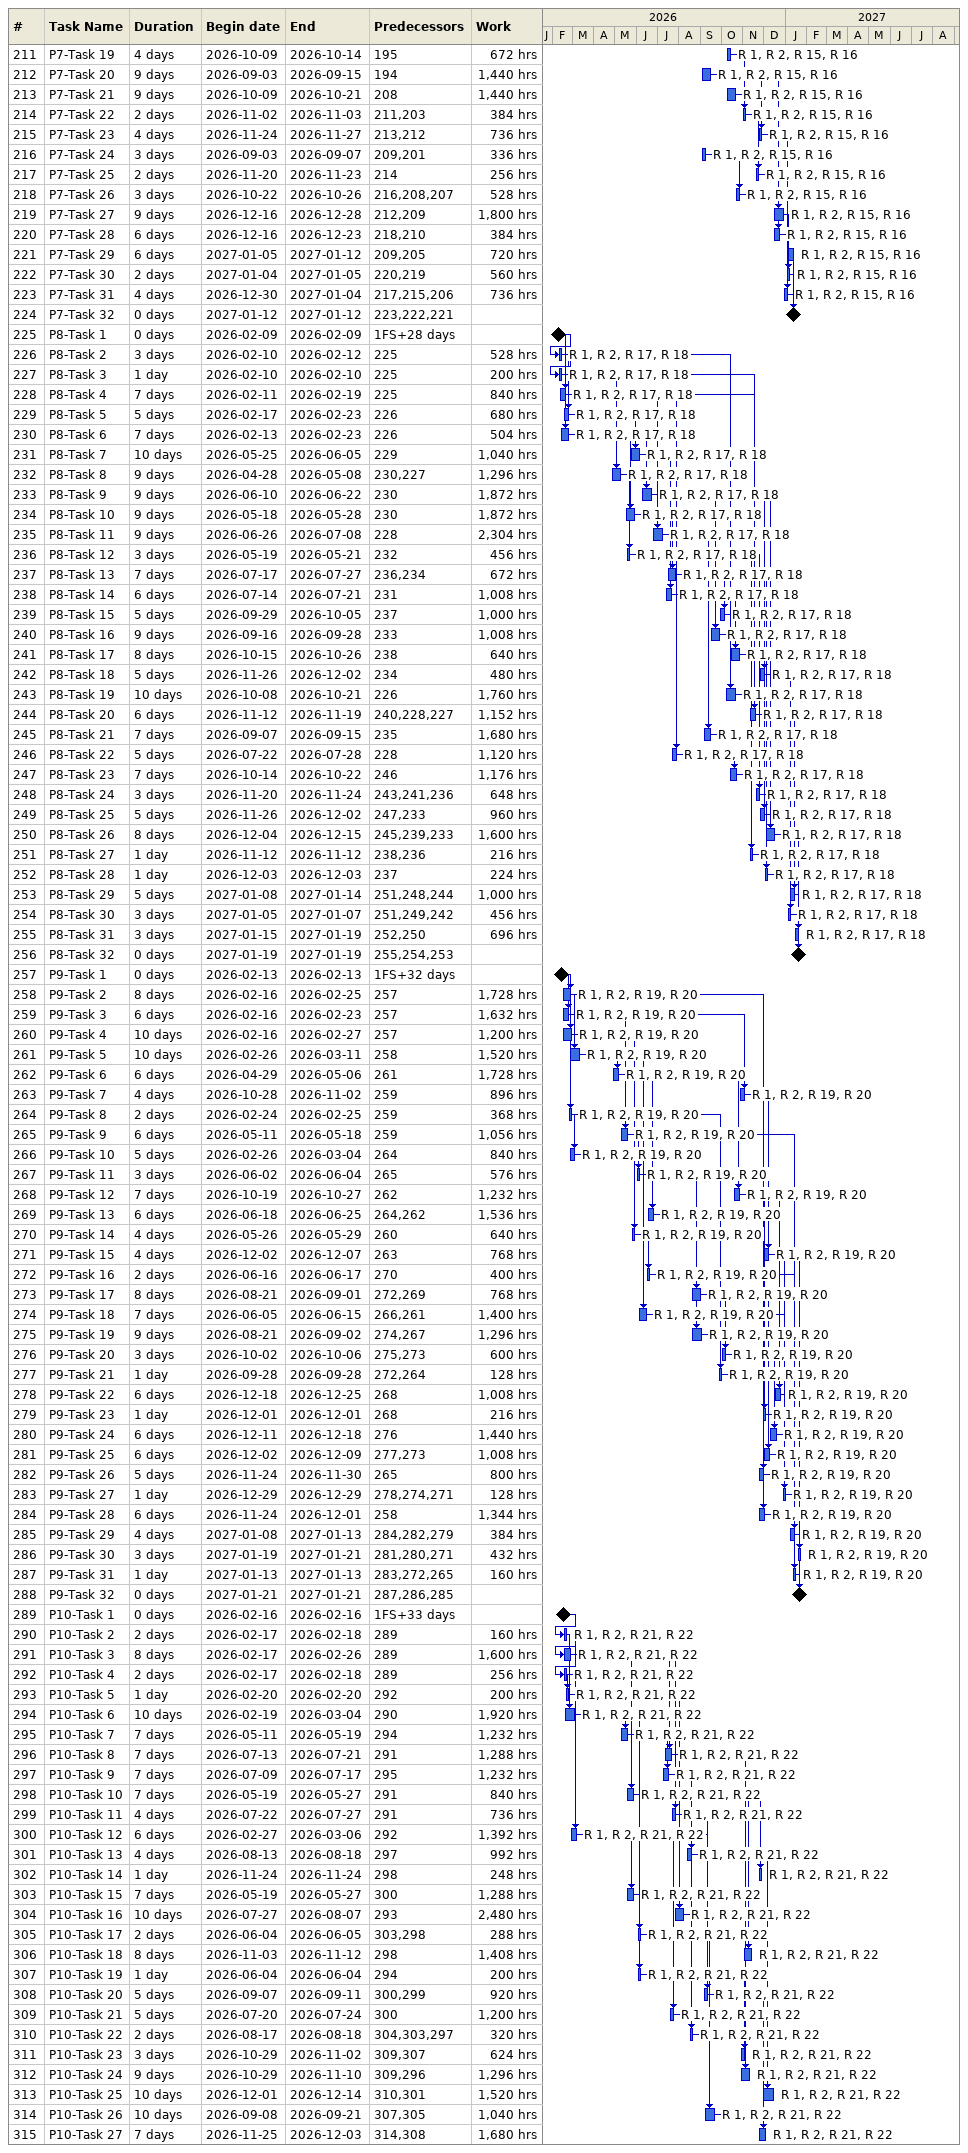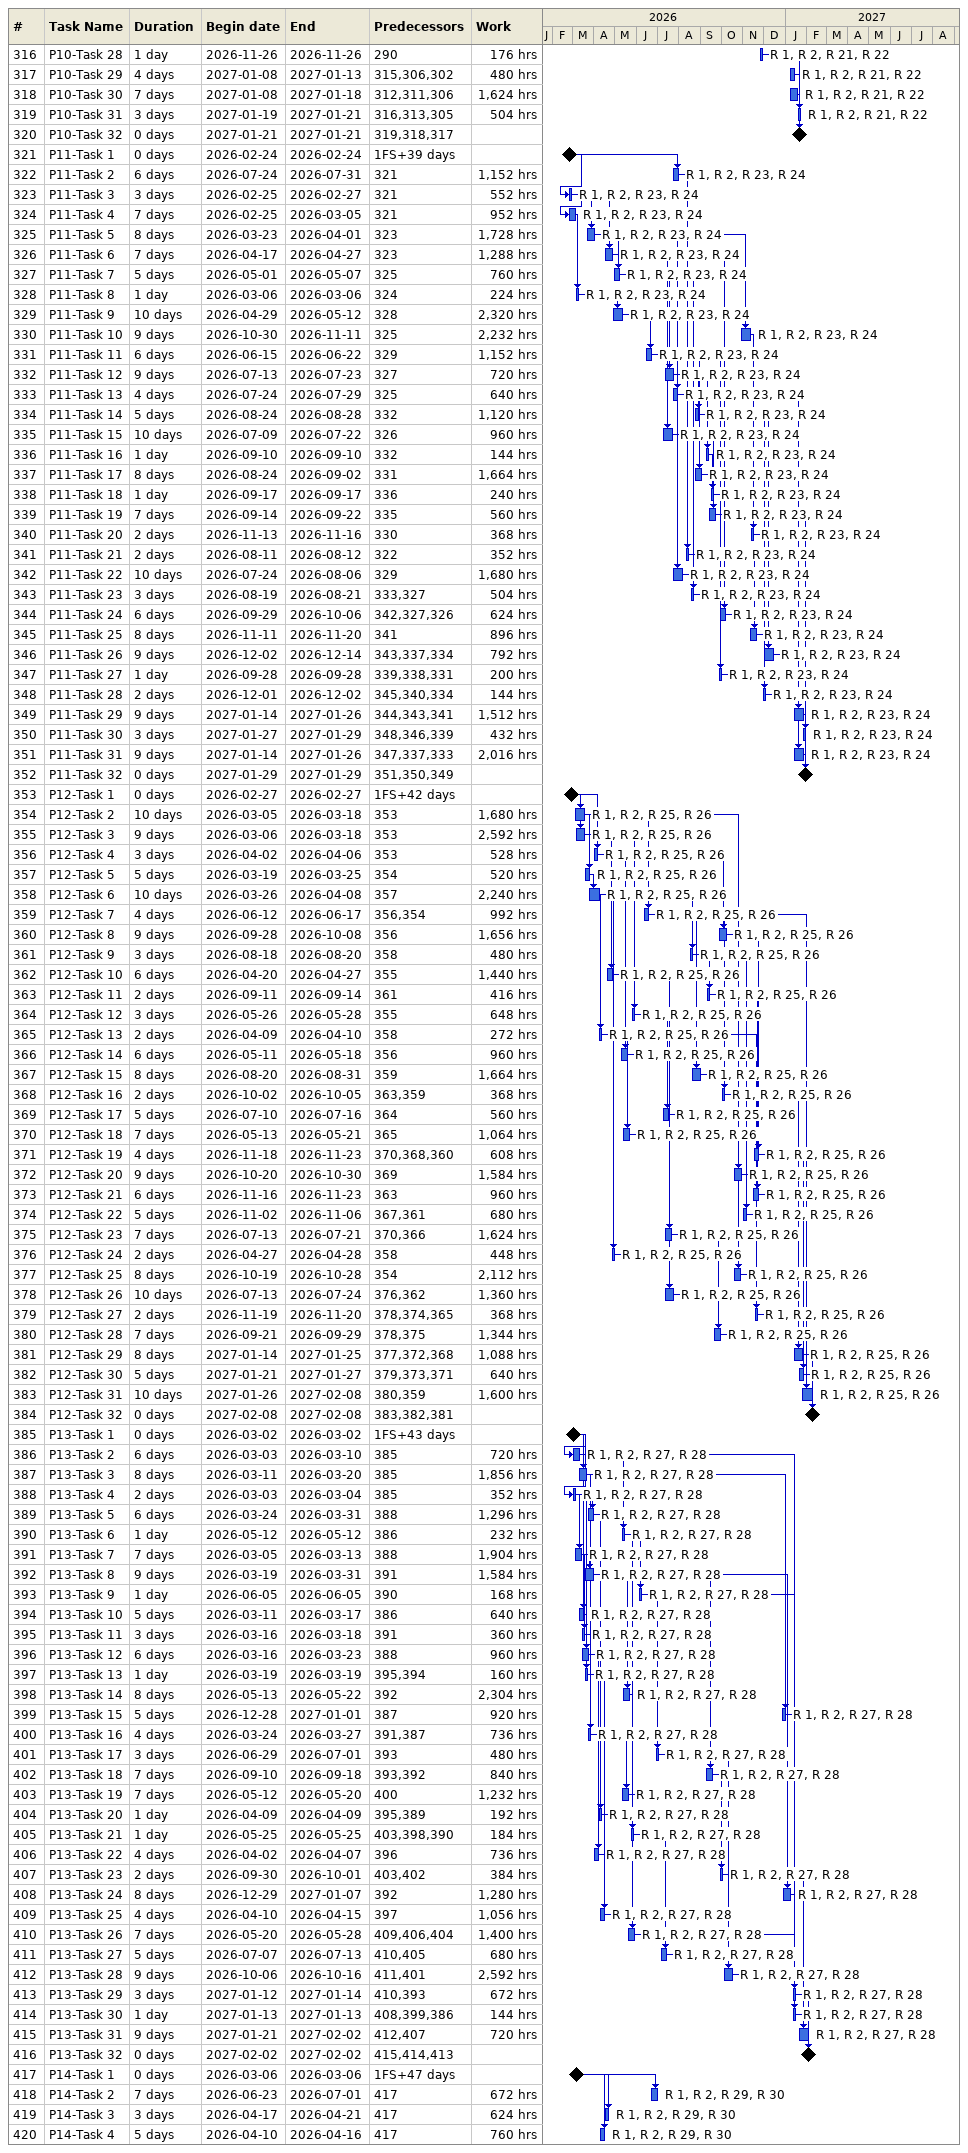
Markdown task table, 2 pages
| ID | Task | Duration | Start | Finish | Predecessors | Resources | Work (h) |
|---|---|---|---|---|---|---|---|
| 211 | P7-Task 19 | 4d | 2026-10-09 | 2026-10-14 | 195 | R 1, R 2, R 15, R 16 | 672 |
| 212 | P7-Task 20 | 9d | 2026-09-03 | 2026-09-15 | 194 | R 1, R 2, R 15, R 16 | 1440 |
| 213 | P7-Task 21 | 9d | 2026-10-09 | 2026-10-21 | 208 | R 1, R 2, R 15, R 16 | 1440 |
| 214 | P7-Task 22 | 2d | 2026-11-02 | 2026-11-03 | 211, 203 | R 1, R 2, R 15, R 16 | 384 |
| 215 | P7-Task 23 | 4d | 2026-11-24 | 2026-11-27 | 213, 212 | R 1, R 2, R 15, R 16 | 736 |
| 216 | P7-Task 24 | 3d | 2026-09-03 | 2026-09-07 | 209, 201 | R 1, R 2, R 15, R 16 | 336 |
| 217 | P7-Task 25 | 2d | 2026-11-20 | 2026-11-23 | 214 | R 1, R 2, R 15, R 16 | 256 |
| 218 | P7-Task 26 | 3d | 2026-10-22 | 2026-10-26 | 216, 208, 207 | R 1, R 2, R 15, R 16 | 528 |
| 219 | P7-Task 27 | 9d | 2026-12-16 | 2026-12-28 | 212, 209 | R 1, R 2, R 15, R 16 | 1800 |
| 220 | P7-Task 28 | 6d | 2026-12-16 | 2026-12-23 | 218, 210 | R 1, R 2, R 15, R 16 | 384 |
| 221 | P7-Task 29 | 6d | 2027-01-05 | 2027-01-12 | 209, 205 | R 1, R 2, R 15, R 16 | 720 |
| 222 | P7-Task 30 | 2d | 2027-01-04 | 2027-01-05 | 220, 219 | R 1, R 2, R 15, R 16 | 560 |
| 223 | P7-Task 31 | 4d | 2026-12-30 | 2027-01-04 | 217, 215, 206 | R 1, R 2, R 15, R 16 | 736 |
| 224 | P7-Task 32 | 0d | 2027-01-12 | 2027-01-12 | 223, 222, 221 |  |  |
| 225 | P8-Task 1 | 0d | 2026-02-09 | 2026-02-09 | 1FS+28d |  |  |
| 226 | P8-Task 2 | 3d | 2026-02-10 | 2026-02-12 | 225 | R 1, R 2, R 17, R 18 | 528 |
| 227 | P8-Task 3 | 1d | 2026-02-10 | 2026-02-10 | 225 | R 1, R 2, R 17, R 18 | 200 |
| 228 | P8-Task 4 | 7d | 2026-02-11 | 2026-02-19 | 225 | R 1, R 2, R 17, R 18 | 840 |
| 229 | P8-Task 5 | 5d | 2026-02-17 | 2026-02-23 | 226 | R 1, R 2, R 17, R 18 | 680 |
| 230 | P8-Task 6 | 7d | 2026-02-13 | 2026-02-23 | 226 | R 1, R 2, R 17, R 18 | 504 |
| 231 | P8-Task 7 | 10d | 2026-05-25 | 2026-06-05 | 229 | R 1, R 2, R 17, R 18 | 1040 |
| 232 | P8-Task 8 | 9d | 2026-04-28 | 2026-05-08 | 230, 227 | R 1, R 2, R 17, R 18 | 1296 |
| 233 | P8-Task 9 | 9d | 2026-06-10 | 2026-06-22 | 230 | R 1, R 2, R 17, R 18 | 1872 |
| 234 | P8-Task 10 | 9d | 2026-05-18 | 2026-05-28 | 230 | R 1, R 2, R 17, R 18 | 1872 |
| 235 | P8-Task 11 | 9d | 2026-06-26 | 2026-07-08 | 228 | R 1, R 2, R 17, R 18 | 2304 |
| 236 | P8-Task 12 | 3d | 2026-05-19 | 2026-05-21 | 232 | R 1, R 2, R 17, R 18 | 456 |
| 237 | P8-Task 13 | 7d | 2026-07-17 | 2026-07-27 | 236, 234 | R 1, R 2, R 17, R 18 | 672 |
| 238 | P8-Task 14 | 6d | 2026-07-14 | 2026-07-21 | 231 | R 1, R 2, R 17, R 18 | 1008 |
| 239 | P8-Task 15 | 5d | 2026-09-29 | 2026-10-05 | 237 | R 1, R 2, R 17, R 18 | 1000 |
| 240 | P8-Task 16 | 9d | 2026-09-16 | 2026-09-28 | 233 | R 1, R 2, R 17, R 18 | 1008 |
| 241 | P8-Task 17 | 8d | 2026-10-15 | 2026-10-26 | 238 | R 1, R 2, R 17, R 18 | 640 |
| 242 | P8-Task 18 | 5d | 2026-11-26 | 2026-12-02 | 234 | R 1, R 2, R 17, R 18 | 480 |
| 243 | P8-Task 19 | 10d | 2026-10-08 | 2026-10-21 | 226 | R 1, R 2, R 17, R 18 | 1760 |
| 244 | P8-Task 20 | 6d | 2026-11-12 | 2026-11-19 | 240, 228, 227 | R 1, R 2, R 17, R 18 | 1152 |
| 245 | P8-Task 21 | 7d | 2026-09-07 | 2026-09-15 | 235 | R 1, R 2, R 17, R 18 | 1680 |
| 246 | P8-Task 22 | 5d | 2026-07-22 | 2026-07-28 | 228 | R 1, R 2, R 17, R 18 | 1120 |
| 247 | P8-Task 23 | 7d | 2026-10-14 | 2026-10-22 | 246 | R 1, R 2, R 17, R 18 | 1176 |
| 248 | P8-Task 24 | 3d | 2026-11-20 | 2026-11-24 | 243, 241, 236 | R 1, R 2, R 17, R 18 | 648 |
| 249 | P8-Task 25 | 5d | 2026-11-26 | 2026-12-02 | 247, 233 | R 1, R 2, R 17, R 18 | 960 |
| 250 | P8-Task 26 | 8d | 2026-12-04 | 2026-12-15 | 245, 239, 233 | R 1, R 2, R 17, R 18 | 1600 |
| 251 | P8-Task 27 | 1d | 2026-11-12 | 2026-11-12 | 238, 236 | R 1, R 2, R 17, R 18 | 216 |
| 252 | P8-Task 28 | 1d | 2026-12-03 | 2026-12-03 | 237 | R 1, R 2, R 17, R 18 | 224 |
| 253 | P8-Task 29 | 5d | 2027-01-08 | 2027-01-14 | 251, 248, 244 | R 1, R 2, R 17, R 18 | 1000 |
| 254 | P8-Task 30 | 3d | 2027-01-05 | 2027-01-07 | 251, 249, 242 | R 1, R 2, R 17, R 18 | 456 |
| 255 | P8-Task 31 | 3d | 2027-01-15 | 2027-01-19 | 252, 250 | R 1, R 2, R 17, R 18 | 696 |
| 256 | P8-Task 32 | 0d | 2027-01-19 | 2027-01-19 | 255, 254, 253 |  |  |
| 257 | P9-Task 1 | 0d | 2026-02-13 | 2026-02-13 | 1FS+32d |  |  |
| 258 | P9-Task 2 | 8d | 2026-02-16 | 2026-02-25 | 257 | R 1, R 2, R 19, R 20 | 1728 |
| 259 | P9-Task 3 | 6d | 2026-02-16 | 2026-02-23 | 257 | R 1, R 2, R 19, R 20 | 1632 |
| 260 | P9-Task 4 | 10d | 2026-02-16 | 2026-02-27 | 257 | R 1, R 2, R 19, R 20 | 1200 |
| 261 | P9-Task 5 | 10d | 2026-02-26 | 2026-03-11 | 258 | R 1, R 2, R 19, R 20 | 1520 |
| 262 | P9-Task 6 | 6d | 2026-04-29 | 2026-05-06 | 261 | R 1, R 2, R 19, R 20 | 1728 |
| 263 | P9-Task 7 | 4d | 2026-10-28 | 2026-11-02 | 259 | R 1, R 2, R 19, R 20 | 896 |
| 264 | P9-Task 8 | 2d | 2026-02-24 | 2026-02-25 | 259 | R 1, R 2, R 19, R 20 | 368 |
| 265 | P9-Task 9 | 6d | 2026-05-11 | 2026-05-18 | 259 | R 1, R 2, R 19, R 20 | 1056 |
| 266 | P9-Task 10 | 5d | 2026-02-26 | 2026-03-04 | 264 | R 1, R 2, R 19, R 20 | 840 |
| 267 | P9-Task 11 | 3d | 2026-06-02 | 2026-06-04 | 265 | R 1, R 2, R 19, R 20 | 576 |
| 268 | P9-Task 12 | 7d | 2026-10-19 | 2026-10-27 | 262 | R 1, R 2, R 19, R 20 | 1232 |
| 269 | P9-Task 13 | 6d | 2026-06-18 | 2026-06-25 | 264, 262 | R 1, R 2, R 19, R 20 | 1536 |
| 270 | P9-Task 14 | 4d | 2026-05-26 | 2026-05-29 | 260 | R 1, R 2, R 19, R 20 | 640 |
| 271 | P9-Task 15 | 4d | 2026-12-02 | 2026-12-07 | 263 | R 1, R 2, R 19, R 20 | 768 |
| 272 | P9-Task 16 | 2d | 2026-06-16 | 2026-06-17 | 270 | R 1, R 2, R 19, R 20 | 400 |
| 273 | P9-Task 17 | 8d | 2026-08-21 | 2026-09-01 | 272, 269 | R 1, R 2, R 19, R 20 | 768 |
| 274 | P9-Task 18 | 7d | 2026-06-05 | 2026-06-15 | 266, 261 | R 1, R 2, R 19, R 20 | 1400 |
| 275 | P9-Task 19 | 9d | 2026-08-21 | 2026-09-02 | 274, 267 | R 1, R 2, R 19, R 20 | 1296 |
| 276 | P9-Task 20 | 3d | 2026-10-02 | 2026-10-06 | 275, 273 | R 1, R 2, R 19, R 20 | 600 |
| 277 | P9-Task 21 | 1d | 2026-09-28 | 2026-09-28 | 272, 264 | R 1, R 2, R 19, R 20 | 128 |
| 278 | P9-Task 22 | 6d | 2026-12-18 | 2026-12-25 | 268 | R 1, R 2, R 19, R 20 | 1008 |
| 279 | P9-Task 23 | 1d | 2026-12-01 | 2026-12-01 | 268 | R 1, R 2, R 19, R 20 | 216 |
| 280 | P9-Task 24 | 6d | 2026-12-11 | 2026-12-18 | 276 | R 1, R 2, R 19, R 20 | 1440 |
| 281 | P9-Task 25 | 6d | 2026-12-02 | 2026-12-09 | 277, 273 | R 1, R 2, R 19, R 20 | 1008 |
| 282 | P9-Task 26 | 5d | 2026-11-24 | 2026-11-30 | 265 | R 1, R 2, R 19, R 20 | 800 |
| 283 | P9-Task 27 | 1d | 2026-12-29 | 2026-12-29 | 278, 274, 271 | R 1, R 2, R 19, R 20 | 128 |
| 284 | P9-Task 28 | 6d | 2026-11-24 | 2026-12-01 | 258 | R 1, R 2, R 19, R 20 | 1344 |
| 285 | P9-Task 29 | 4d | 2027-01-08 | 2027-01-13 | 284, 282, 279 | R 1, R 2, R 19, R 20 | 384 |
| 286 | P9-Task 30 | 3d | 2027-01-19 | 2027-01-21 | 281, 280, 271 | R 1, R 2, R 19, R 20 | 432 |
| 287 | P9-Task 31 | 1d | 2027-01-13 | 2027-01-13 | 283, 272, 265 | R 1, R 2, R 19, R 20 | 160 |
| 288 | P9-Task 32 | 0d | 2027-01-21 | 2027-01-21 | 287, 286, 285 |  |  |
| 289 | P10-Task 1 | 0d | 2026-02-16 | 2026-02-16 | 1FS+33d |  |  |
| 290 | P10-Task 2 | 2d | 2026-02-17 | 2026-02-18 | 289 | R 1, R 2, R 21, R 22 | 160 |
| 291 | P10-Task 3 | 8d | 2026-02-17 | 2026-02-26 | 289 | R 1, R 2, R 21, R 22 | 1600 |
| 292 | P10-Task 4 | 2d | 2026-02-17 | 2026-02-18 | 289 | R 1, R 2, R 21, R 22 | 256 |
| 293 | P10-Task 5 | 1d | 2026-02-20 | 2026-02-20 | 292 | R 1, R 2, R 21, R 22 | 200 |
| 294 | P10-Task 6 | 10d | 2026-02-19 | 2026-03-04 | 290 | R 1, R 2, R 21, R 22 | 1920 |
| 295 | P10-Task 7 | 7d | 2026-05-11 | 2026-05-19 | 294 | R 1, R 2, R 21, R 22 | 1232 |
| 296 | P10-Task 8 | 7d | 2026-07-13 | 2026-07-21 | 291 | R 1, R 2, R 21, R 22 | 1288 |
| 297 | P10-Task 9 | 7d | 2026-07-09 | 2026-07-17 | 295 | R 1, R 2, R 21, R 22 | 1232 |
| 298 | P10-Task 10 | 7d | 2026-05-19 | 2026-05-27 | 291 | R 1, R 2, R 21, R 22 | 840 |
| 299 | P10-Task 11 | 4d | 2026-07-22 | 2026-07-27 | 291 | R 1, R 2, R 21, R 22 | 736 |
| 300 | P10-Task 12 | 6d | 2026-02-27 | 2026-03-06 | 292 | R 1, R 2, R 21, R 22 | 1392 |
| 301 | P10-Task 13 | 4d | 2026-08-13 | 2026-08-18 | 297 | R 1, R 2, R 21, R 22 | 992 |
| 302 | P10-Task 14 | 1d | 2026-11-24 | 2026-11-24 | 298 | R 1, R 2, R 21, R 22 | 248 |
| 303 | P10-Task 15 | 7d | 2026-05-19 | 2026-05-27 | 300 | R 1, R 2, R 21, R 22 | 1288 |
| 304 | P10-Task 16 | 10d | 2026-07-27 | 2026-08-07 | 293 | R 1, R 2, R 21, R 22 | 2480 |
| 305 | P10-Task 17 | 2d | 2026-06-04 | 2026-06-05 | 303, 298 | R 1, R 2, R 21, R 22 | 288 |
| 306 | P10-Task 18 | 8d | 2026-11-03 | 2026-11-12 | 298 | R 1, R 2, R 21, R 22 | 1408 |
| 307 | P10-Task 19 | 1d | 2026-06-04 | 2026-06-04 | 294 | R 1, R 2, R 21, R 22 | 200 |
| 308 | P10-Task 20 | 5d | 2026-09-07 | 2026-09-11 | 300, 299 | R 1, R 2, R 21, R 22 | 920 |
| 309 | P10-Task 21 | 5d | 2026-07-20 | 2026-07-24 | 300 | R 1, R 2, R 21, R 22 | 1200 |
| 310 | P10-Task 22 | 2d | 2026-08-17 | 2026-08-18 | 304, 303, 297 | R 1, R 2, R 21, R 22 | 320 |
| 311 | P10-Task 23 | 3d | 2026-10-29 | 2026-11-02 | 309, 307 | R 1, R 2, R 21, R 22 | 624 |
| 312 | P10-Task 24 | 9d | 2026-10-29 | 2026-11-10 | 309, 296 | R 1, R 2, R 21, R 22 | 1296 |
| 313 | P10-Task 25 | 10d | 2026-12-01 | 2026-12-14 | 310, 301 | R 1, R 2, R 21, R 22 | 1520 |
| 314 | P10-Task 26 | 10d | 2026-09-08 | 2026-09-21 | 307, 305 | R 1, R 2, R 21, R 22 | 1040 |
| 315 | P10-Task 27 | 7d | 2026-11-25 | 2026-12-03 | 314, 308 | R 1, R 2, R 21, R 22 | 1680 |
| 316 | P10-Task 28 | 1d | 2026-11-26 | 2026-11-26 | 290 | R 1, R 2, R 21, R 22 | 176 |
| 317 | P10-Task 29 | 4d | 2027-01-08 | 2027-01-13 | 315, 306, 302 | R 1, R 2, R 21, R 22 | 480 |
| 318 | P10-Task 30 | 7d | 2027-01-08 | 2027-01-18 | 312, 311, 306 | R 1, R 2, R 21, R 22 | 1624 |
| 319 | P10-Task 31 | 3d | 2027-01-19 | 2027-01-21 | 316, 313, 305 | R 1, R 2, R 21, R 22 | 504 |
| 320 | P10-Task 32 | 0d | 2027-01-21 | 2027-01-21 | 319, 318, 317 |  |  |
| 321 | P11-Task 1 | 0d | 2026-02-24 | 2026-02-24 | 1FS+39d |  |  |
| 322 | P11-Task 2 | 6d | 2026-07-24 | 2026-07-31 | 321 | R 1, R 2, R 23, R 24 | 1152 |
| 323 | P11-Task 3 | 3d | 2026-02-25 | 2026-02-27 | 321 | R 1, R 2, R 23, R 24 | 552 |
| 324 | P11-Task 4 | 7d | 2026-02-25 | 2026-03-05 | 321 | R 1, R 2, R 23, R 24 | 952 |
| 325 | P11-Task 5 | 8d | 2026-03-23 | 2026-04-01 | 323 | R 1, R 2, R 23, R 24 | 1728 |
| 326 | P11-Task 6 | 7d | 2026-04-17 | 2026-04-27 | 323 | R 1, R 2, R 23, R 24 | 1288 |
| 327 | P11-Task 7 | 5d | 2026-05-01 | 2026-05-07 | 325 | R 1, R 2, R 23, R 24 | 760 |
| 328 | P11-Task 8 | 1d | 2026-03-06 | 2026-03-06 | 324 | R 1, R 2, R 23, R 24 | 224 |
| 329 | P11-Task 9 | 10d | 2026-04-29 | 2026-05-12 | 328 | R 1, R 2, R 23, R 24 | 2320 |
| 330 | P11-Task 10 | 9d | 2026-10-30 | 2026-11-11 | 325 | R 1, R 2, R 23, R 24 | 2232 |
| 331 | P11-Task 11 | 6d | 2026-06-15 | 2026-06-22 | 329 | R 1, R 2, R 23, R 24 | 1152 |
| 332 | P11-Task 12 | 9d | 2026-07-13 | 2026-07-23 | 327 | R 1, R 2, R 23, R 24 | 720 |
| 333 | P11-Task 13 | 4d | 2026-07-24 | 2026-07-29 | 325 | R 1, R 2, R 23, R 24 | 640 |
| 334 | P11-Task 14 | 5d | 2026-08-24 | 2026-08-28 | 332 | R 1, R 2, R 23, R 24 | 1120 |
| 335 | P11-Task 15 | 10d | 2026-07-09 | 2026-07-22 | 326 | R 1, R 2, R 23, R 24 | 960 |
| 336 | P11-Task 16 | 1d | 2026-09-10 | 2026-09-10 | 332 | R 1, R 2, R 23, R 24 | 144 |
| 337 | P11-Task 17 | 8d | 2026-08-24 | 2026-09-02 | 331 | R 1, R 2, R 23, R 24 | 1664 |
| 338 | P11-Task 18 | 1d | 2026-09-17 | 2026-09-17 | 336 | R 1, R 2, R 23, R 24 | 240 |
| 339 | P11-Task 19 | 7d | 2026-09-14 | 2026-09-22 | 335 | R 1, R 2, R 23, R 24 | 560 |
| 340 | P11-Task 20 | 2d | 2026-11-13 | 2026-11-16 | 330 | R 1, R 2, R 23, R 24 | 368 |
| 341 | P11-Task 21 | 2d | 2026-08-11 | 2026-08-12 | 322 | R 1, R 2, R 23, R 24 | 352 |
| 342 | P11-Task 22 | 10d | 2026-07-24 | 2026-08-06 | 329 | R 1, R 2, R 23, R 24 | 1680 |
| 343 | P11-Task 23 | 3d | 2026-08-19 | 2026-08-21 | 333, 327 | R 1, R 2, R 23, R 24 | 504 |
| 344 | P11-Task 24 | 6d | 2026-09-29 | 2026-10-06 | 342, 327, 326 | R 1, R 2, R 23, R 24 | 624 |
| 345 | P11-Task 25 | 8d | 2026-11-11 | 2026-11-20 | 341 | R 1, R 2, R 23, R 24 | 896 |
| 346 | P11-Task 26 | 9d | 2026-12-02 | 2026-12-14 | 343, 337, 334 | R 1, R 2, R 23, R 24 | 792 |
| 347 | P11-Task 27 | 1d | 2026-09-28 | 2026-09-28 | 339, 338, 331 | R 1, R 2, R 23, R 24 | 200 |
| 348 | P11-Task 28 | 2d | 2026-12-01 | 2026-12-02 | 345, 340, 334 | R 1, R 2, R 23, R 24 | 144 |
| 349 | P11-Task 29 | 9d | 2027-01-14 | 2027-01-26 | 344, 343, 341 | R 1, R 2, R 23, R 24 | 1512 |
| 350 | P11-Task 30 | 3d | 2027-01-27 | 2027-01-29 | 348, 346, 339 | R 1, R 2, R 23, R 24 | 432 |
| 351 | P11-Task 31 | 9d | 2027-01-14 | 2027-01-26 | 347, 337, 333 | R 1, R 2, R 23, R 24 | 2016 |
| 352 | P11-Task 32 | 0d | 2027-01-29 | 2027-01-29 | 351, 350, 349 |  |  |
| 353 | P12-Task 1 | 0d | 2026-02-27 | 2026-02-27 | 1FS+42d |  |  |
| 354 | P12-Task 2 | 10d | 2026-03-05 | 2026-03-18 | 353 | R 1, R 2, R 25, R 26 | 1680 |
| 355 | P12-Task 3 | 9d | 2026-03-06 | 2026-03-18 | 353 | R 1, R 2, R 25, R 26 | 2592 |
| 356 | P12-Task 4 | 3d | 2026-04-02 | 2026-04-06 | 353 | R 1, R 2, R 25, R 26 | 528 |
| 357 | P12-Task 5 | 5d | 2026-03-19 | 2026-03-25 | 354 | R 1, R 2, R 25, R 26 | 520 |
| 358 | P12-Task 6 | 10d | 2026-03-26 | 2026-04-08 | 357 | R 1, R 2, R 25, R 26 | 2240 |
| 359 | P12-Task 7 | 4d | 2026-06-12 | 2026-06-17 | 356, 354 | R 1, R 2, R 25, R 26 | 992 |
| 360 | P12-Task 8 | 9d | 2026-09-28 | 2026-10-08 | 356 | R 1, R 2, R 25, R 26 | 1656 |
| 361 | P12-Task 9 | 3d | 2026-08-18 | 2026-08-20 | 358 | R 1, R 2, R 25, R 26 | 480 |
| 362 | P12-Task 10 | 6d | 2026-04-20 | 2026-04-27 | 355 | R 1, R 2, R 25, R 26 | 1440 |
| 363 | P12-Task 11 | 2d | 2026-09-11 | 2026-09-14 | 361 | R 1, R 2, R 25, R 26 | 416 |
| 364 | P12-Task 12 | 3d | 2026-05-26 | 2026-05-28 | 355 | R 1, R 2, R 25, R 26 | 648 |
| 365 | P12-Task 13 | 2d | 2026-04-09 | 2026-04-10 | 358 | R 1, R 2, R 25, R 26 | 272 |
| 366 | P12-Task 14 | 6d | 2026-05-11 | 2026-05-18 | 356 | R 1, R 2, R 25, R 26 | 960 |
| 367 | P12-Task 15 | 8d | 2026-08-20 | 2026-08-31 | 359 | R 1, R 2, R 25, R 26 | 1664 |
| 368 | P12-Task 16 | 2d | 2026-10-02 | 2026-10-05 | 363, 359 | R 1, R 2, R 25, R 26 | 368 |
| 369 | P12-Task 17 | 5d | 2026-07-10 | 2026-07-16 | 364 | R 1, R 2, R 25, R 26 | 560 |
| 370 | P12-Task 18 | 7d | 2026-05-13 | 2026-05-21 | 365 | R 1, R 2, R 25, R 26 | 1064 |
| 371 | P12-Task 19 | 4d | 2026-11-18 | 2026-11-23 | 370, 368, 360 | R 1, R 2, R 25, R 26 | 608 |
| 372 | P12-Task 20 | 9d | 2026-10-20 | 2026-10-30 | 369 | R 1, R 2, R 25, R 26 | 1584 |
| 373 | P12-Task 21 | 6d | 2026-11-16 | 2026-11-23 | 363 | R 1, R 2, R 25, R 26 | 960 |
| 374 | P12-Task 22 | 5d | 2026-11-02 | 2026-11-06 | 367, 361 | R 1, R 2, R 25, R 26 | 680 |
| 375 | P12-Task 23 | 7d | 2026-07-13 | 2026-07-21 | 370, 366 | R 1, R 2, R 25, R 26 | 1624 |
| 376 | P12-Task 24 | 2d | 2026-04-27 | 2026-04-28 | 358 | R 1, R 2, R 25, R 26 | 448 |
| 377 | P12-Task 25 | 8d | 2026-10-19 | 2026-10-28 | 354 | R 1, R 2, R 25, R 26 | 2112 |
| 378 | P12-Task 26 | 10d | 2026-07-13 | 2026-07-24 | 376, 362 | R 1, R 2, R 25, R 26 | 1360 |
| 379 | P12-Task 27 | 2d | 2026-11-19 | 2026-11-20 | 378, 374, 365 | R 1, R 2, R 25, R 26 | 368 |
| 380 | P12-Task 28 | 7d | 2026-09-21 | 2026-09-29 | 378, 375 | R 1, R 2, R 25, R 26 | 1344 |
| 381 | P12-Task 29 | 8d | 2027-01-14 | 2027-01-25 | 377, 372, 368 | R 1, R 2, R 25, R 26 | 1088 |
| 382 | P12-Task 30 | 5d | 2027-01-21 | 2027-01-27 | 379, 373, 371 | R 1, R 2, R 25, R 26 | 640 |
| 383 | P12-Task 31 | 10d | 2027-01-26 | 2027-02-08 | 380, 359 | R 1, R 2, R 25, R 26 | 1600 |
| 384 | P12-Task 32 | 0d | 2027-02-08 | 2027-02-08 | 383, 382, 381 |  |  |
| 385 | P13-Task 1 | 0d | 2026-03-02 | 2026-03-02 | 1FS+43d |  |  |
| 386 | P13-Task 2 | 6d | 2026-03-03 | 2026-03-10 | 385 | R 1, R 2, R 27, R 28 | 720 |
| 387 | P13-Task 3 | 8d | 2026-03-11 | 2026-03-20 | 385 | R 1, R 2, R 27, R 28 | 1856 |
| 388 | P13-Task 4 | 2d | 2026-03-03 | 2026-03-04 | 385 | R 1, R 2, R 27, R 28 | 352 |
| 389 | P13-Task 5 | 6d | 2026-03-24 | 2026-03-31 | 388 | R 1, R 2, R 27, R 28 | 1296 |
| 390 | P13-Task 6 | 1d | 2026-05-12 | 2026-05-12 | 386 | R 1, R 2, R 27, R 28 | 232 |
| 391 | P13-Task 7 | 7d | 2026-03-05 | 2026-03-13 | 388 | R 1, R 2, R 27, R 28 | 1904 |
| 392 | P13-Task 8 | 9d | 2026-03-19 | 2026-03-31 | 391 | R 1, R 2, R 27, R 28 | 1584 |
| 393 | P13-Task 9 | 1d | 2026-06-05 | 2026-06-05 | 390 | R 1, R 2, R 27, R 28 | 168 |
| 394 | P13-Task 10 | 5d | 2026-03-11 | 2026-03-17 | 386 | R 1, R 2, R 27, R 28 | 640 |
| 395 | P13-Task 11 | 3d | 2026-03-16 | 2026-03-18 | 391 | R 1, R 2, R 27, R 28 | 360 |
| 396 | P13-Task 12 | 6d | 2026-03-16 | 2026-03-23 | 388 | R 1, R 2, R 27, R 28 | 960 |
| 397 | P13-Task 13 | 1d | 2026-03-19 | 2026-03-19 | 395, 394 | R 1, R 2, R 27, R 28 | 160 |
| 398 | P13-Task 14 | 8d | 2026-05-13 | 2026-05-22 | 392 | R 1, R 2, R 27, R 28 | 2304 |
| 399 | P13-Task 15 | 5d | 2026-12-28 | 2027-01-01 | 387 | R 1, R 2, R 27, R 28 | 920 |
| 400 | P13-Task 16 | 4d | 2026-03-24 | 2026-03-27 | 391, 387 | R 1, R 2, R 27, R 28 | 736 |
| 401 | P13-Task 17 | 3d | 2026-06-29 | 2026-07-01 | 393 | R 1, R 2, R 27, R 28 | 480 |
| 402 | P13-Task 18 | 7d | 2026-09-10 | 2026-09-18 | 393, 392 | R 1, R 2, R 27, R 28 | 840 |
| 403 | P13-Task 19 | 7d | 2026-05-12 | 2026-05-20 | 400 | R 1, R 2, R 27, R 28 | 1232 |
| 404 | P13-Task 20 | 1d | 2026-04-09 | 2026-04-09 | 395, 389 | R 1, R 2, R 27, R 28 | 192 |
| 405 | P13-Task 21 | 1d | 2026-05-25 | 2026-05-25 | 403, 398, 390 | R 1, R 2, R 27, R 28 | 184 |
| 406 | P13-Task 22 | 4d | 2026-04-02 | 2026-04-07 | 396 | R 1, R 2, R 27, R 28 | 736 |
| 407 | P13-Task 23 | 2d | 2026-09-30 | 2026-10-01 | 403, 402 | R 1, R 2, R 27, R 28 | 384 |
| 408 | P13-Task 24 | 8d | 2026-12-29 | 2027-01-07 | 392 | R 1, R 2, R 27, R 28 | 1280 |
| 409 | P13-Task 25 | 4d | 2026-04-10 | 2026-04-15 | 397 | R 1, R 2, R 27, R 28 | 1056 |
| 410 | P13-Task 26 | 7d | 2026-05-20 | 2026-05-28 | 409, 406, 404 | R 1, R 2, R 27, R 28 | 1400 |
| 411 | P13-Task 27 | 5d | 2026-07-07 | 2026-07-13 | 410, 405 | R 1, R 2, R 27, R 28 | 680 |
| 412 | P13-Task 28 | 9d | 2026-10-06 | 2026-10-16 | 411, 401 | R 1, R 2, R 27, R 28 | 2592 |
| 413 | P13-Task 29 | 3d | 2027-01-12 | 2027-01-14 | 410, 393 | R 1, R 2, R 27, R 28 | 672 |
| 414 | P13-Task 30 | 1d | 2027-01-13 | 2027-01-13 | 408, 399, 386 | R 1, R 2, R 27, R 28 | 144 |
| 415 | P13-Task 31 | 9d | 2027-01-21 | 2027-02-02 | 412, 407 | R 1, R 2, R 27, R 28 | 720 |
| 416 | P13-Task 32 | 0d | 2027-02-02 | 2027-02-02 | 415, 414, 413 |  |  |
| 417 | P14-Task 1 | 0d | 2026-03-06 | 2026-03-06 | 1FS+47d |  |  |
| 418 | P14-Task 2 | 7d | 2026-06-23 | 2026-07-01 | 417 | R 1, R 2, R 29, R 30 | 672 |
| 419 | P14-Task 3 | 3d | 2026-04-17 | 2026-04-21 | 417 | R 1, R 2, R 29, R 30 | 624 |
| 420 | P14-Task 4 | 5d | 2026-04-10 | 2026-04-16 | 417 | R 1, R 2, R 29, R 30 | 760 |
